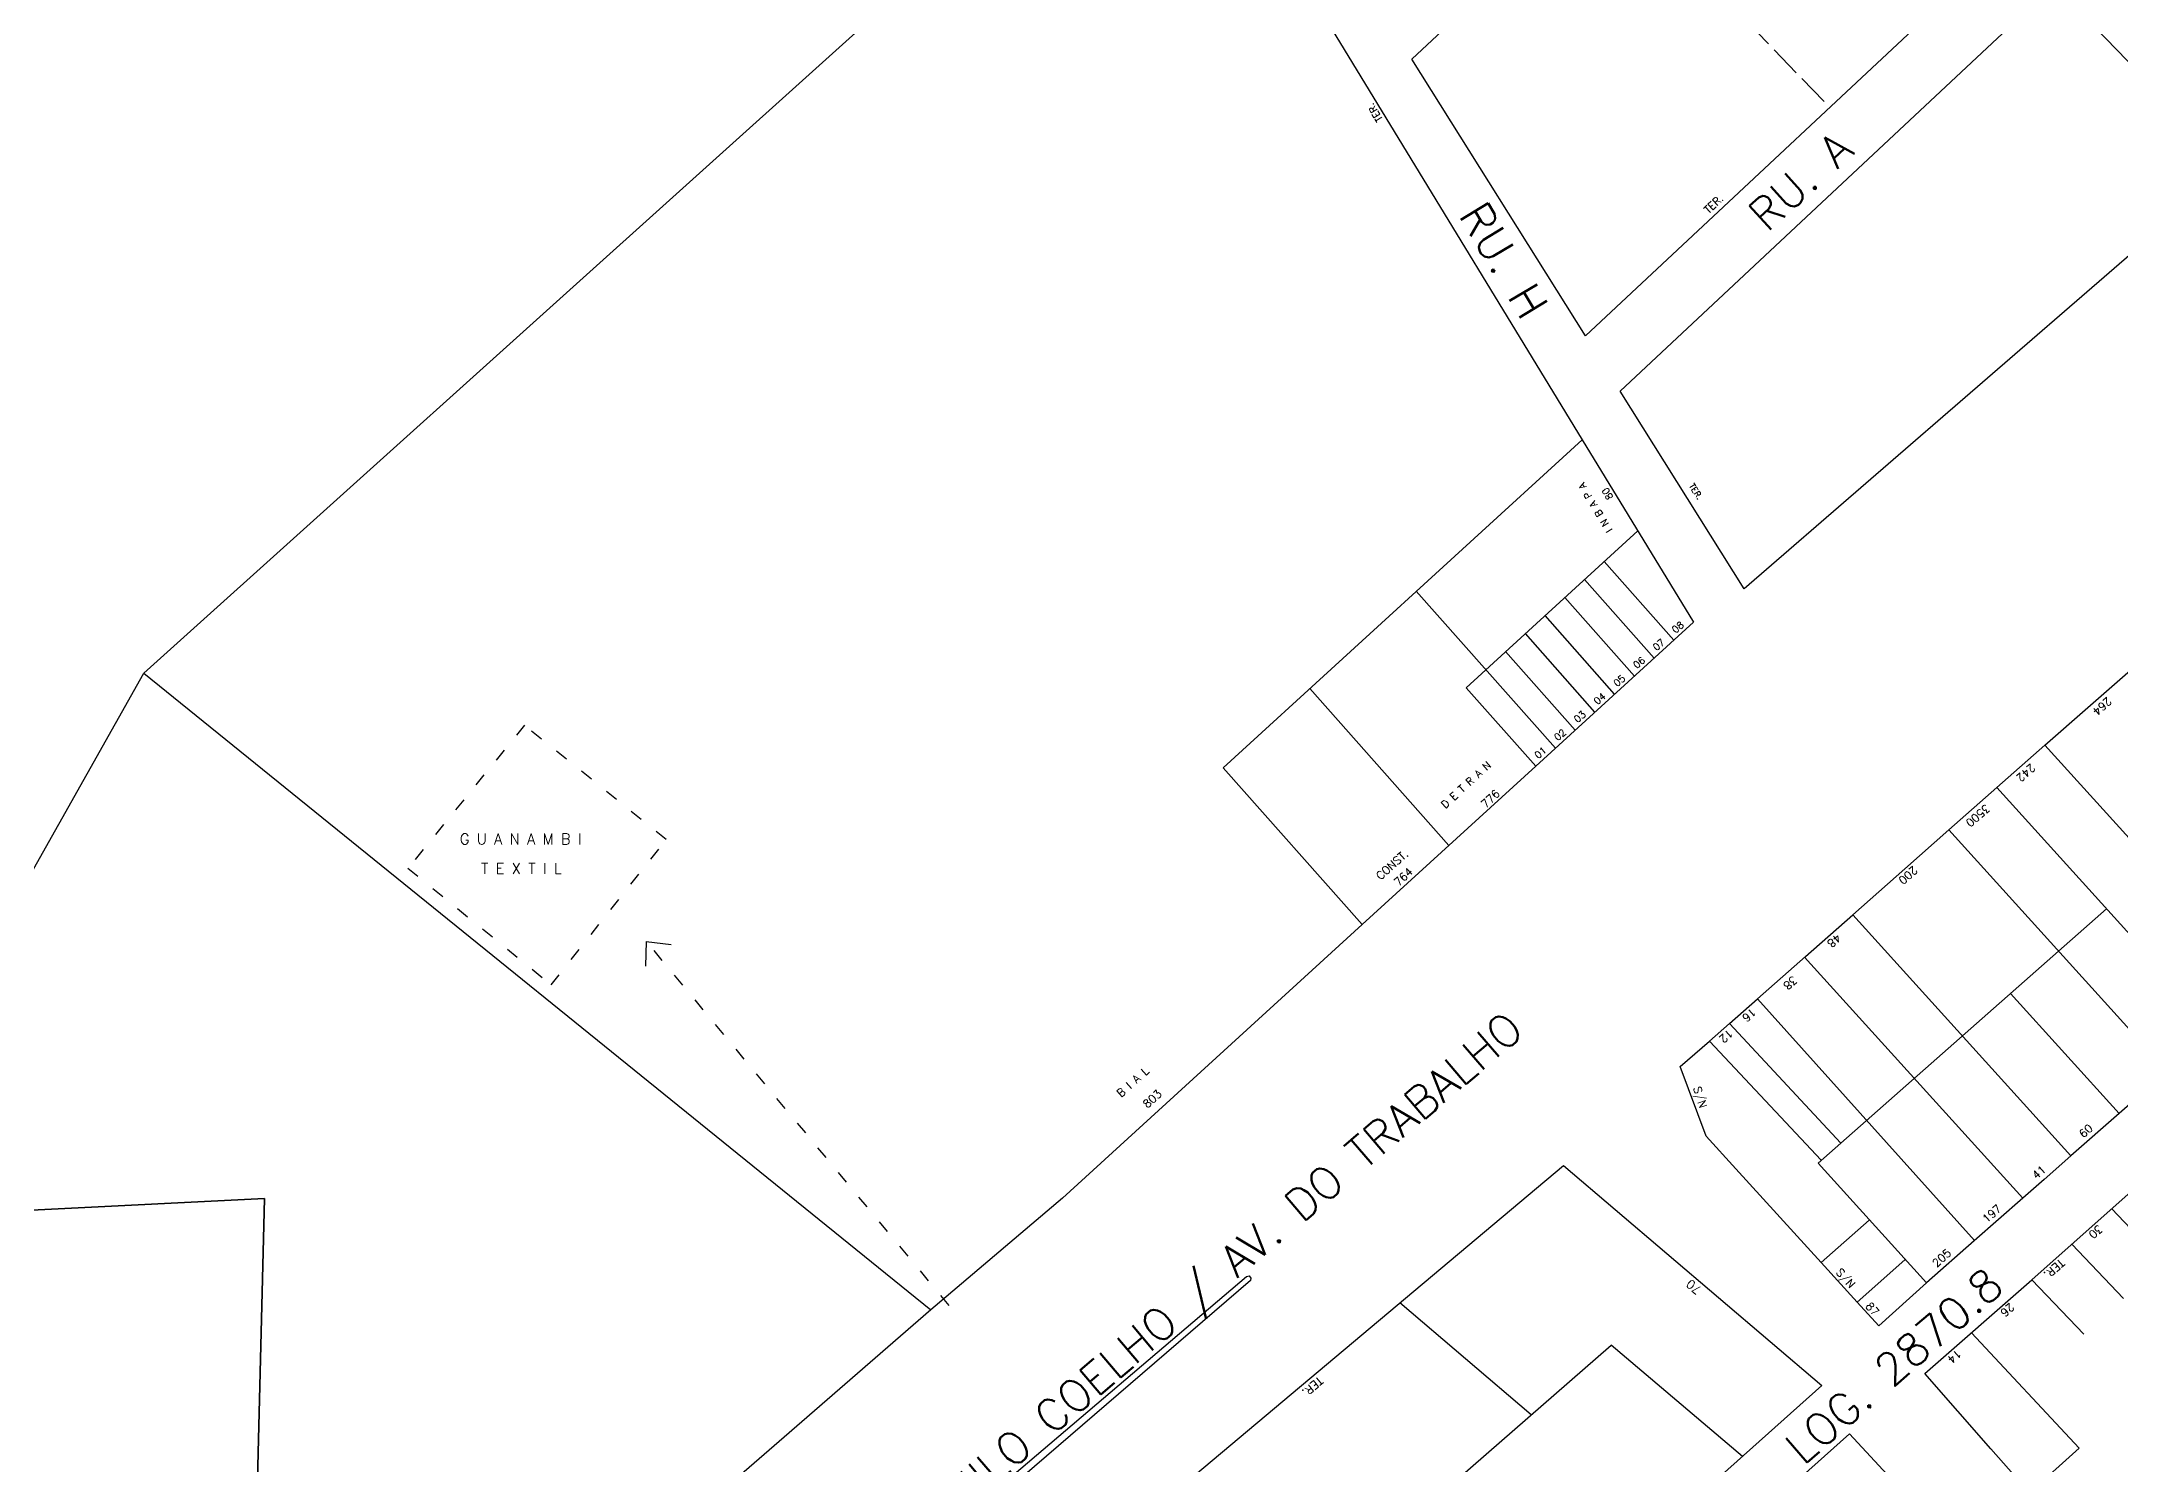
# Model space of a CAD drawing. Extents: x 714896 to 749292, y 8417558 to 8447149.
# Drawn here: x 741279.3 to 741668.5, y 8428224.5 to 8428490.9 of the extents above; entities that cross this region are included whole.
import ezdxf

# ---------------------------------------------------------------- set-up
doc = ezdxf.new("R2010")
doc.units = 0
doc.header["$MEASUREMENT"] = 0
doc.linetypes.add('ACAD_ISO02W100', pattern=[15, 12, -3])
doc.linetypes.add('ACAD_ISO03W100', pattern=[30, 12, -18])
for name, color, linetype in [('LOTE', 7, 'CONTINUOUS'), ('NUM-PORTA', 7, 'CONTINUOUS'), ('QUADRA', 6, 'CONTINUOUS'), ('TEXTO', 7, 'CONTINUOUS'), ('TEXTODERUA', 3, 'CONTINUOUS')]:
    doc.layers.add(name, color=color, linetype=linetype)
doc.styles.add('ROMANS', font='ROMANS.SHX', dxfattribs={"height": 1.5})

msp = doc.modelspace()

# ---------------------------------------------------------------- linework, layer by layer
at = {"layer": 'LOTE', "color": 7, "linetype": 'ACAD_ISO02W100', "ltscale": 0.5}
msp.add_line((741572.38, 8428521.72, 534.78), (741614.09, 8428478.58, 534.78), dxfattribs=at)
at = {"layer": 'LOTE', "color": 7}
for p, q in [((741654.35, 8428359.15, 539.04), (741695.36, 8428313.85, 539.04)), ((741645.37, 8428351.19, 539.04), (741686.32, 8428305.95, 539.04)), ((741636.36, 8428343.26, 539.04), (741677.29, 8428298.05, 539.04)), ((741618.38, 8428327.38, 539.04), (741659.24, 8428282.24, 539.04)), ((741609.38, 8428319.44, 539.04), (741650.23, 8428274.31, 539.04)), ((741600.55, 8428311.65, 539.04), (741641.22, 8428266.38, 539.04)), ((741647.9, 8428312.65, 538.68), (741668.25, 8428290.16, 539.04)), ((741612.48, 8428281.41, 1077.64), (741591.54, 8428303.7, 1076.33)), ((741595.3, 8428307.01, 539.04), (741616.14, 8428284.64, 539.92)), ((741611.9, 8428280.9, 538.68), (741632.22, 8428258.45, 539.04)), ((741666.86, 8428272.36, 540.31), (741676.58, 8428262.16, 540.55)), ((741621.46, 8428270.21, 539.04), (741612.51, 8428262.27, 539.04)), ((741659.4, 8428265.71, 540.31), (741669.12, 8428255.5, 540.55)), ((741628.17, 8428262.79, 539.04), (741619.24, 8428254.87, 539.04)), ((741651.94, 8428259.05, 540.31), (741661.66, 8428248.85, 540.55)), ((741660.76, 8428227.51, 540.2), (741640.6, 8428249.11, 540.31)), ((741651.51, 8428219.17, 539.04), (741660.76, 8428227.51, 540.2))]:
    msp.add_line(p, q, dxfattribs=at)
at = {"layer": 'LOTE', "color": 7, "linetype": 'CONTINUOUS', "elevation": 540.75}
for points in [[(741500.49, 8428354.92), (741567.75, 8428416.34)], [(741546.01, 8428369.9), (741578.16, 8428399.27)], [(741584.88, 8428378.82), (741571.85, 8428393.5)], [(741581.19, 8428375.45), (741568.16, 8428390.13)], [(741562.73, 8428358.59), (741536.67, 8428387.96)], [(741577.5, 8428372.07), (741564.47, 8428386.76)], [(741573.81, 8428368.7), (741560.78, 8428383.39)], [(741570.11, 8428365.33), (741557.09, 8428380.02)], [(741566.42, 8428361.96), (741553.39, 8428376.65)], [(741542.79, 8428340.38), (741516.74, 8428369.75)], [(741559.04, 8428355.21), (741546.01, 8428369.9)], [(741526.55, 8428325.54), (741500.49, 8428354.92)]]:
    msp.add_lwpolyline(points, dxfattribs=at)
at = {"layer": 'LOTE', "color": 7, "elevation": 540.75}
msp.add_lwpolyline([(741298.44, 8428372.61), (741445.75, 8428253.4)], dxfattribs=at)
at = {"layer": 'LOTE', "color": 7, "linetype": 'ACAD_ISO03W100', "ltscale": 0.2}
msp.add_lwpolyline([(741374.69, 8428314.28), (741396.23, 8428341.45), (741369.68, 8428362.86), (741347.86, 8428336.1), (741374.69, 8428314.28)], close=True, dxfattribs=at)
at = {"layer": 'LOTE', "color": 7, "elevation": 539.04, "flags": 128}
msp.add_lwpolyline([(741665.89, 8428328.52), (741611.9, 8428280.9)], dxfattribs=at)
at = {"layer": 'LOTE', "color": 7}
for points in [[(741392.5, 8428322.4), (741392.34, 8428317.77)], [(741392.5, 8428322.4), (741397.17, 8428321.82)]]:
    msp.add_lwpolyline(points, dxfattribs=at)
at = {"layer": 'LOTE', "color": 7, "linetype": 'ACAD_ISO03W100', "ltscale": 0.2}
msp.add_lwpolyline([(741449.19, 8428254.23), (741392.5, 8428322.4)], dxfattribs=at)
at = {"layer": 'LOTE'}
for points in [[(741558.21, 8428233.77), (741533.6, 8428254.72)], [(741461, 8428149), (741573.17, 8428246.82)], [(741597.72, 8428225.92), (741573.17, 8428246.82)]]:
    msp.add_lwpolyline(points, dxfattribs=at)
at = {"layer": 'QUADRA', "color": 6, "elevation": 534.78}
msp.add_lwpolyline([(741568.36, 8428435.8), (741535.86, 8428487.56), (741606.07, 8428553.24), (741647.79, 8428510.1), (741568.36, 8428435.8)], close=True, dxfattribs=at)
at = {"layer": 'QUADRA', "color": 6, "linetype": 'CONTINUOUS', "elevation": 540.75}
for points in [[(741588.57, 8428382.19), (741559.04, 8428355.21), (741526.55, 8428325.54), (741470.45, 8428274.31), (741445.75, 8428253.4), (741418.29, 8428229.56), (741396.78, 8428210.89), (741318.21, 8428161.48), (741321.01, 8428274.26), (741239.92, 8428270.18), (741256.44, 8428298.25), (741298.44, 8428372.61), (741406.21, 8428469.61), (741489.52, 8428544.64), (741567.75, 8428416.34), (741588.57, 8428382.19)], [(741318.21, 8428161.48), (741245.76, 8428124.77), (741118.92, 8428092.23), (741062.68, 8428082.59), (741058.86, 8428141.45), (741116.79, 8428145.06), (741116.32, 8428156.77), (741058.11, 8428153.15), (741054.22, 8428213.02), (741113.91, 8428216.74), (741113.43, 8428228.73), (741053.44, 8428225), (741049.53, 8428285.36), (741169.3, 8428292.82), (741171.52, 8428258.56), (741183.41, 8428260.58), (741181.27, 8428293.57), (741256.44, 8428298.25), (741239.92, 8428270.18), (741321.01, 8428274.26), (741318.21, 8428161.48)]]:
    msp.add_lwpolyline(points, close=True, dxfattribs=at)
at = {"layer": 'QUADRA', "linetype": 'CONTINUOUS', "elevation": 535.58}
msp.add_lwpolyline([(741689.18, 8428467.29), (741598.08, 8428388.44), (741574.85, 8428425.45), (741656.13, 8428501.48), (741689.18, 8428467.29)], close=True, dxfattribs=at)
at = {"layer": 'QUADRA', "color": 6, "linetype": 'CONTINUOUS', "elevation": 539.04}
msp.add_lwpolyline([(741677.29, 8428298.05), (741668.25, 8428290.16), (741659.24, 8428282.24), (741654.23, 8428277.83), (741650.23, 8428274.31), (741641.15, 8428266.31), (741632.22, 8428258.45), (741623.28, 8428250.44), (741623.28, 8428250.44), (741619.24, 8428254.87), (741612.51, 8428262.27), (741596.53, 8428279.79), (741590.95, 8428285.92), (741586.1, 8428298.96), (741591.54, 8428303.7), (741595.3, 8428307.01), (741600.55, 8428311.65), (741609.55, 8428319.59), (741618.38, 8428327.38), (741628.15, 8428336.01), (741636.36, 8428343.26), (741645.37, 8428351.19), (741654.38, 8428359.11), (741662.39, 8428366.19), (741672.41, 8428374.95)], dxfattribs=at)
at = {"layer": 'QUADRA', "color": 6}
for points in [[(741644.26, 8428227.38), (741631.89, 8428241.46), (741651.94, 8428259.05), (741675.56, 8428280.04), (741710.95, 8428311.06), (741750.57, 8428345.98), (741765.43, 8428359.22), (741787.8, 8428334.33), (741805.55, 8428314.49), (741781.1, 8428292.95), (741741, 8428257.49), (741703.38, 8428224.24), (741682.05, 8428205.21), (741671.8, 8428196.22), (741644.26, 8428227.38)], [(741329.3, 8428107.02), (741327.36, 8428106.49), (741325.92, 8428106.64), (741322.1, 8428110.4), (741317.3, 8428113.71), (741313.17, 8428115.77), (741310.96, 8428116.99), (741310.67, 8428118.14), (741311.19, 8428119.07), (741341.75, 8428135.61), (741359.22, 8428146.03), (741368.8, 8428152.09), (741379.98, 8428159.54), (741391.69, 8428167.62), (741414.6, 8428184.29), (741432.94, 8428198.41), (741504.88, 8428259.68), (741505.37, 8428259.76), (741505.72, 8428259.36), (741505.62, 8428258.92), (741442.71, 8428204.71), (741341.63, 8428118.22), (741333.22, 8428110.93), (741329.3, 8428107.02)]]:
    msp.add_lwpolyline(points, close=True, dxfattribs=at)
at = {"layer": 'QUADRA'}
msp.add_lwpolyline([(741428, 8428166), (741564.22, 8428280.45), (741612.63, 8428239.25), (741487, 8428127)], dxfattribs=at)
msp.add_lwpolyline([(741658.57, 8428186.17), (741527.32, 8428066.72), (741515.22, 8428092.78), (741512.64, 8428096.09), (741494.22, 8428119.78), (741617.77, 8428230.16), (741658.57, 8428186.17)], close=True, dxfattribs=at)

# ---------------------------------------------------------------- texts
at = {"layer": 'NUM-PORTA', "color": 7, "style": 'ROMANS'}
for s, height, rotation, p in [('80', 1.3, 121.1482, (741573.59, 8428405.58)), ('08', 1.3, 39.495, (741585.2, 8428380.01)), ('07', 1.3, 39.495, (741581.62, 8428376.74)), ('06', 1.3, 39.495, (741577.94, 8428373.39)), ('05', 1.3, 39.495, (741574.25, 8428370.01)), ('04', 1.3, 39.495, (741570.56, 8428366.64)), ('264', 1.5, 221.4072, (741666.07, 8428368.25, 539.04)), ('02', 1.3, 39.495, (741563.14, 8428359.86)), ('03', 1.3, 39.495, (741566.85, 8428363.26)), ('01', 1.3, 39.495, (741559.47, 8428356.52)), ('242', 1.495, 221.4072, (741651.77, 8428355.8, 539.04)), ('776', 1.5, 43.3346, (741549.66, 8428347.24)), ('3500', 1.495, 221.376, (741643.26, 8428348.2, 539.04)), ('764', 1.5, 43.3346, (741533.36, 8428332.63)), ('200', 1.495, 221.376, (741629.71, 8428336.61, 539.04)), ('48', 1.497, 221.4535, (741615.39, 8428323.94, 539.04)), ('38', 1.497, 221.4535, (741607.17, 8428316.03, 539.04)), ('16', 1.498, 221.5081, (741599.47, 8428310.02, 539.04)), ('12', 1.498, 221.5081, (741595.17, 8428306.06, 539.04)), ('803', 1.5, 41.977, (741486.32, 8428291.07)), ('S/N', 1.498, 287.6766, (741588.5, 8428294.94, 539.04)), ('60', 1.499, 41.3468, (741661.58, 8428285.51, 539.04)), ('41', 1.499, 41.3468, (741652.79, 8428277.76, 539.04)), ('197', 1.499, 41.3468, (741643.49, 8428269.58, 539.04)), ('30', 1.503, 221.7507, (741664.35, 8428269.44)), ('205', 1.499, 41.3364, (741634.09, 8428261.29, 539.04)), ('S/N', 1.498, 312.509, (741615.12, 8428260.34, 539.04)), ('87', 1.498, 312.509, (741620.66, 8428254, 539.04)), ('26', 1.503, 221.7507, (741647.82, 8428254.81)), ('14', 1.504, 221.8138, (741637.93, 8428246.06))]:
    msp.add_text(s, height=height, rotation=rotation, dxfattribs=at).set_placement(p)
at = {"layer": 'NUM-PORTA', "style": 'ROMANS'}
msp.add_text('70', height=1.646, rotation=139.5963, dxfattribs=at).set_placement((741590.22, 8428257.4, 541.3))
at = {"layer": 'TEXTO', "color": 7, "style": 'ROMANS'}
for s, height, rotation, p in [('TER.', 1.3, 121.1482, (741530.44, 8428476.34)), ('I N B A P A', 1.3, 121.1482, (741573.47, 8428399.44)), ('CONST.', 1.5, 41.4602, (741529.97, 8428333.81)), ('TER.', 1.503, 221.7507, (741657.19, 8428263.08))]:
    msp.add_text(s, height=height, rotation=rotation, dxfattribs=at).set_placement(p)
at = {"layer": 'TEXTO', "style": 'ROMANS'}
for s, height, rotation, p in [('TER.', 1.431, 43.1721, (741591.37, 8428458.56)), ('D E T R A N', 1.4, 42.6472, (741542.12, 8428347.2)), ('B I A L', 1.5, 41.977, (741481.4, 8428293.11)), ('TER.', 1.512, 220.6538, (741518.38, 8428240.99, -534.7))]:
    msp.add_text(s, height=height, rotation=rotation, dxfattribs=at).set_placement(p)
for s, p in [('G U A N A M B I', (741357.58, 8428340.57)), ('T E X T I L', (741361.56, 8428335.04))]:
    msp.add_text(s, height=2, dxfattribs=at).set_placement(p)
at = {"layer": 'TEXTO', "insert": (741588.6, 8428408.29, 993.09), "char_height": 1.12, "attachment_point": 1, "rotation": 303.2107, "style": 'ROMANS'}
msp.add_mtext('TER.', dxfattribs=at)
at = {"layer": 'TEXTODERUA', "style": 'ROMANS'}
for s, rotation, p in [('RU. A ', 42.2504, (741602.34, 8428454.98)), ('RU. H ', 301.0537, (741544.45, 8428458.4)), ('AV. GOV. NILO COELHO / AV. DO TRABALHO', 40.34, (741422.55, 8428190.79)), ('RU. B - BA. BELO HORIZONTE - LOG. 2870.8', 41.0361, (741504.72, 8428133.32))]:
    msp.add_text(s, height=6, rotation=rotation, dxfattribs=at).set_placement(p)

doc.saveas('drawing.dxf')
